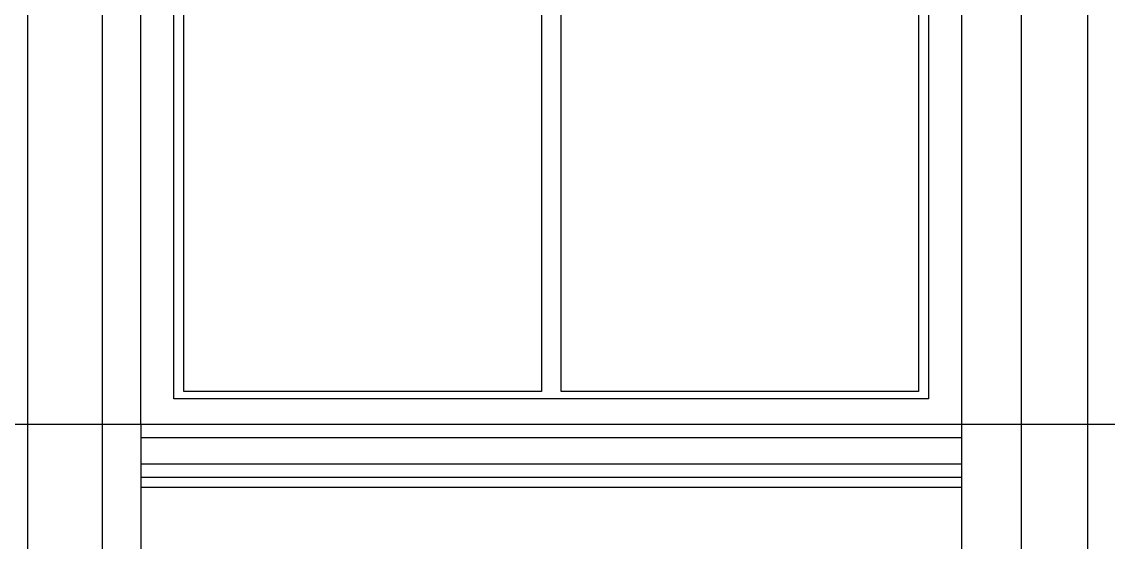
# Model space of a CAD drawing. Extents: x -24961 to 905641, y -154323 to 635957.
# Drawn here: x 423831 to 428135, y -144075 to -142015 of the extents above; entities that cross this region are included whole.
import ezdxf

# ---------------------------------------------------------------- set-up
doc = ezdxf.new("R2010")
doc.units = 0
doc.header["$LTSCALE"] = 1000
doc.header["$MEASUREMENT"] = 0
doc.layers.add('DOTE', color=1, linetype='Continuous')
doc.layers.add('窗', color=154, linetype='Continuous')

msp = doc.modelspace()

# ---------------------------------------------------------------- linework, layer by layer
for p, q in [((423855.6, -148107.9), (423855.6, -140993.3)), ((424151.6, -148107.9), (424151.6, -140993.3)), ((427791.6, -148107.9), (427791.6, -140993.3)), ((428053.6, -148107.9), (428053.6, -141053.1)), ((424303.6, -143607.9), (424303.6, -143660.4)), ((427553.6, -143607.9), (427553.6, -143660.4)), ((424303.6, -143660.4), (427553.6, -143660.4)), ((424303.6, -143660.4), (424303.6, -143765.5)), ((427553.6, -143660.4), (427553.6, -143765.5)), ((424303.6, -143765.5), (427553.6, -143765.5)), ((424303.6, -143765.5), (424303.6, -143818)), ((427553.6, -143765.5), (427553.6, -143818)), ((424303.6, -143818), (427553.6, -143818)), ((424303.6, -143818), (424303.6, -143857.9)), ((427553.6, -143818), (427553.6, -143857.9)), ((424303.6, -143857.9), (427553.6, -143857.9)), ((424303.6, -143857.9), (424303.6, -144357.9)), ((427553.6, -143857.9), (427553.6, -144357.9))]:
    msp.add_line(p, q)
at = {"layer": 'DOTE'}
msp.add_line((393730.1, -143607.9), (442830.8, -143607.9), dxfattribs=at)
at = {"layer": '窗'}
for p, q in [((424303.6, -143607.9), (424303.6, -140607.9)), ((427553.6, -140607.9), (427553.6, -143607.9)), ((424434.3, -143507.9), (424434.3, -140707.9)), ((427423, -140707.9), (427423, -143507.9)), ((424473.5, -143477.9), (424473.5, -141437.9)), ((425889.4, -141437.9), (425889.4, -143477.9)), ((425967.8, -143477.9), (425967.8, -141437.9)), ((427383.8, -141437.9), (427383.8, -143477.9)), ((425889.4, -143477.9), (424473.5, -143477.9)), ((427383.8, -143477.9), (425967.8, -143477.9)), ((427423, -143507.9), (424434.3, -143507.9)), ((424303.6, -143607.9), (427553.6, -143607.9))]:
    msp.add_line(p, q, dxfattribs=at)

doc.saveas('drawing.dxf')
